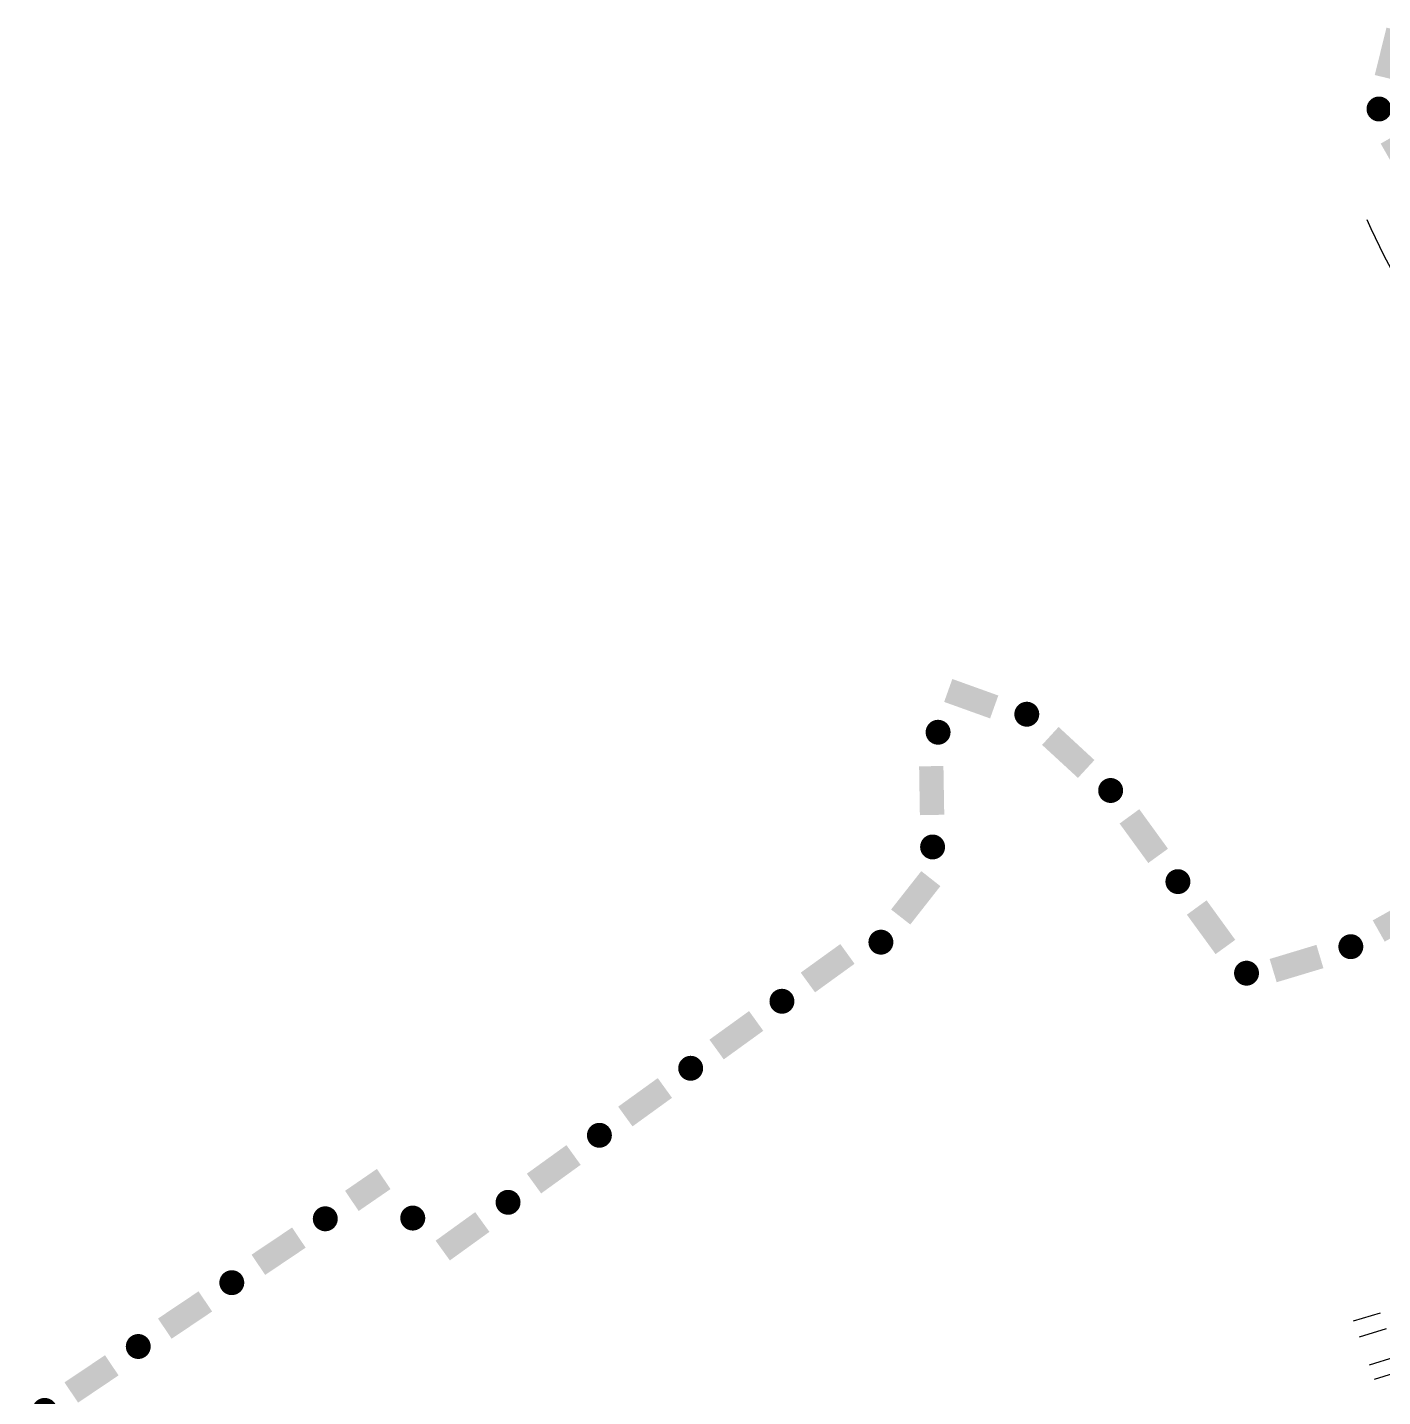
# Model space of a CAD drawing. Extents: x 578289 to 593263, y 7501070 to 7511782.
# Drawn here: x 579371 to 581405, y 7508344 to 7510399 of the extents above; entities that cross this region are included whole.
import ezdxf

# ---------------------------------------------------------------- set-up
doc = ezdxf.new("R2010")
doc.units = 0
doc.header["$LTSCALE"] = 170
doc.header["$MEASUREMENT"] = 0
doc.linetypes.add('HIDDEN', pattern=[0.375, 0.25, -0.125])
for name, color, linetype in [('LIMITE-PROJETO', 1, 'CONTINUOUS'), ('PROJECAO', 7, 'HIDDEN'), ('RODOVIA', 1, 'CONTINUOUS'), ('RUA', 7, 'CONTINUOUS')]:
    doc.layers.add(name, color=color, linetype=linetype)

# ---------------------------------------------------------------- blocks, each defined once
blk = doc.blocks.new('R')
at = {"layer": 'LIMITE-PROJETO', "const_width": 18.7}
blk.add_lwpolyline([(-75.2, 0.3, 1), (-93.9, 0.4, 1)], format="xyb", close=True, dxfattribs=at)
at = {"layer": 'LIMITE-PROJETO'}
blk.add_solid([(36.9, 17.7), (36.6, -18.8), (-36.4, 18.3), (-36.6, -18.3)], dxfattribs=at)

msp = doc.modelspace()

# ---------------------------------------------------------------- linework, layer by layer
at = {"layer": 'LIMITE-PROJETO', "const_width": 18.7}
for points in [[(580746.4, 7509337.8, 1), (580728.8, 7509344.1, 1)], [(581209.5, 7508982, 1), (581191.6, 7508976.6, 1)], [(579825.6, 7508615.8, 1), (579810, 7508605.4, 1)], [(579956.7, 7508617.2, 1), (579941.5, 7508606.2, 1)]]:
    msp.add_lwpolyline(points, format="xyb", close=True, dxfattribs=at)
at = {"layer": 'LIMITE-PROJETO'}
for points in [[(580828, 7509396.1), (580815.7, 7509361.7), (580759, 7509420.9), (580746.7, 7509386.5)], [(581305.5, 7509021.8), (581316, 7508986.8), (581235.3, 7509000.6), (581245.8, 7508965.7)], [(579895.3, 7508685.5), (579915.7, 7508655.2), (579847.5, 7508652.6), (579867.9, 7508622.3)], [(580042.8, 7508620.6), (580064.2, 7508591), (579983.4, 7508577.7), (580004.8, 7508548.1)]]:
    msp.add_solid(points, dxfattribs=at)
at = {"layer": 'PROJECAO'}
for p, q in [((581361, 7508457.2), (581404.8, 7508470.4)), ((581370, 7508433.2), (581411.6, 7508446.2))]:
    msp.add_line(p, q, dxfattribs=at)
at = {"layer": 'RODOVIA'}
msp.add_arc((582338.1, 7510533.9), 1046.4, 203.8571, 230.0158, dxfattribs=at)
at = {"layer": 'RUA', "linetype": 'CONTINUOUS'}
for p, q in [((581385, 7508391.2), (581423.6, 7508403.4)), ((581392.5, 7508370.1), (581429.8, 7508381.3))]:
    msp.add_line(p, q, dxfattribs=at)

# ---------------------------------------------------------------- block references
at = {"layer": 'LIMITE-PROJETO'}
for p, rotation in [((581419.3, 7510358.7), 76.62611000233149), ((581435.8, 7510201.6), 120.1944638139971), ((580933.1, 7509310.9), 317.755622523106), ((580727.7, 7509253.3), 91.36614207882073), ((581046.5, 7509185.3), 306.4279630707916), ((580703.8, 7509092.5), 52.27797940258301), ((581147.5, 7509048.5), 306.4279630707916), ((581430.7, 7509060.7), 29.73358023633028), ((580571.6, 7508986.9), 36.28611190927818), ((580434.6, 7508886.3), 36.28611190927818), ((580297.6, 7508785.7), 36.28611190927818), ((580160.5, 7508685.1), 36.28611190927818), ((579747.5, 7508562.1), 34.3317446882863), ((579607.1, 7508466.3), 34.3317446882863), ((579466.7, 7508370.4), 34.3317446882863)]:
    msp.add_blockref('R', p, dxfattribs=dict(at, rotation=rotation))

doc.saveas('drawing.dxf')
